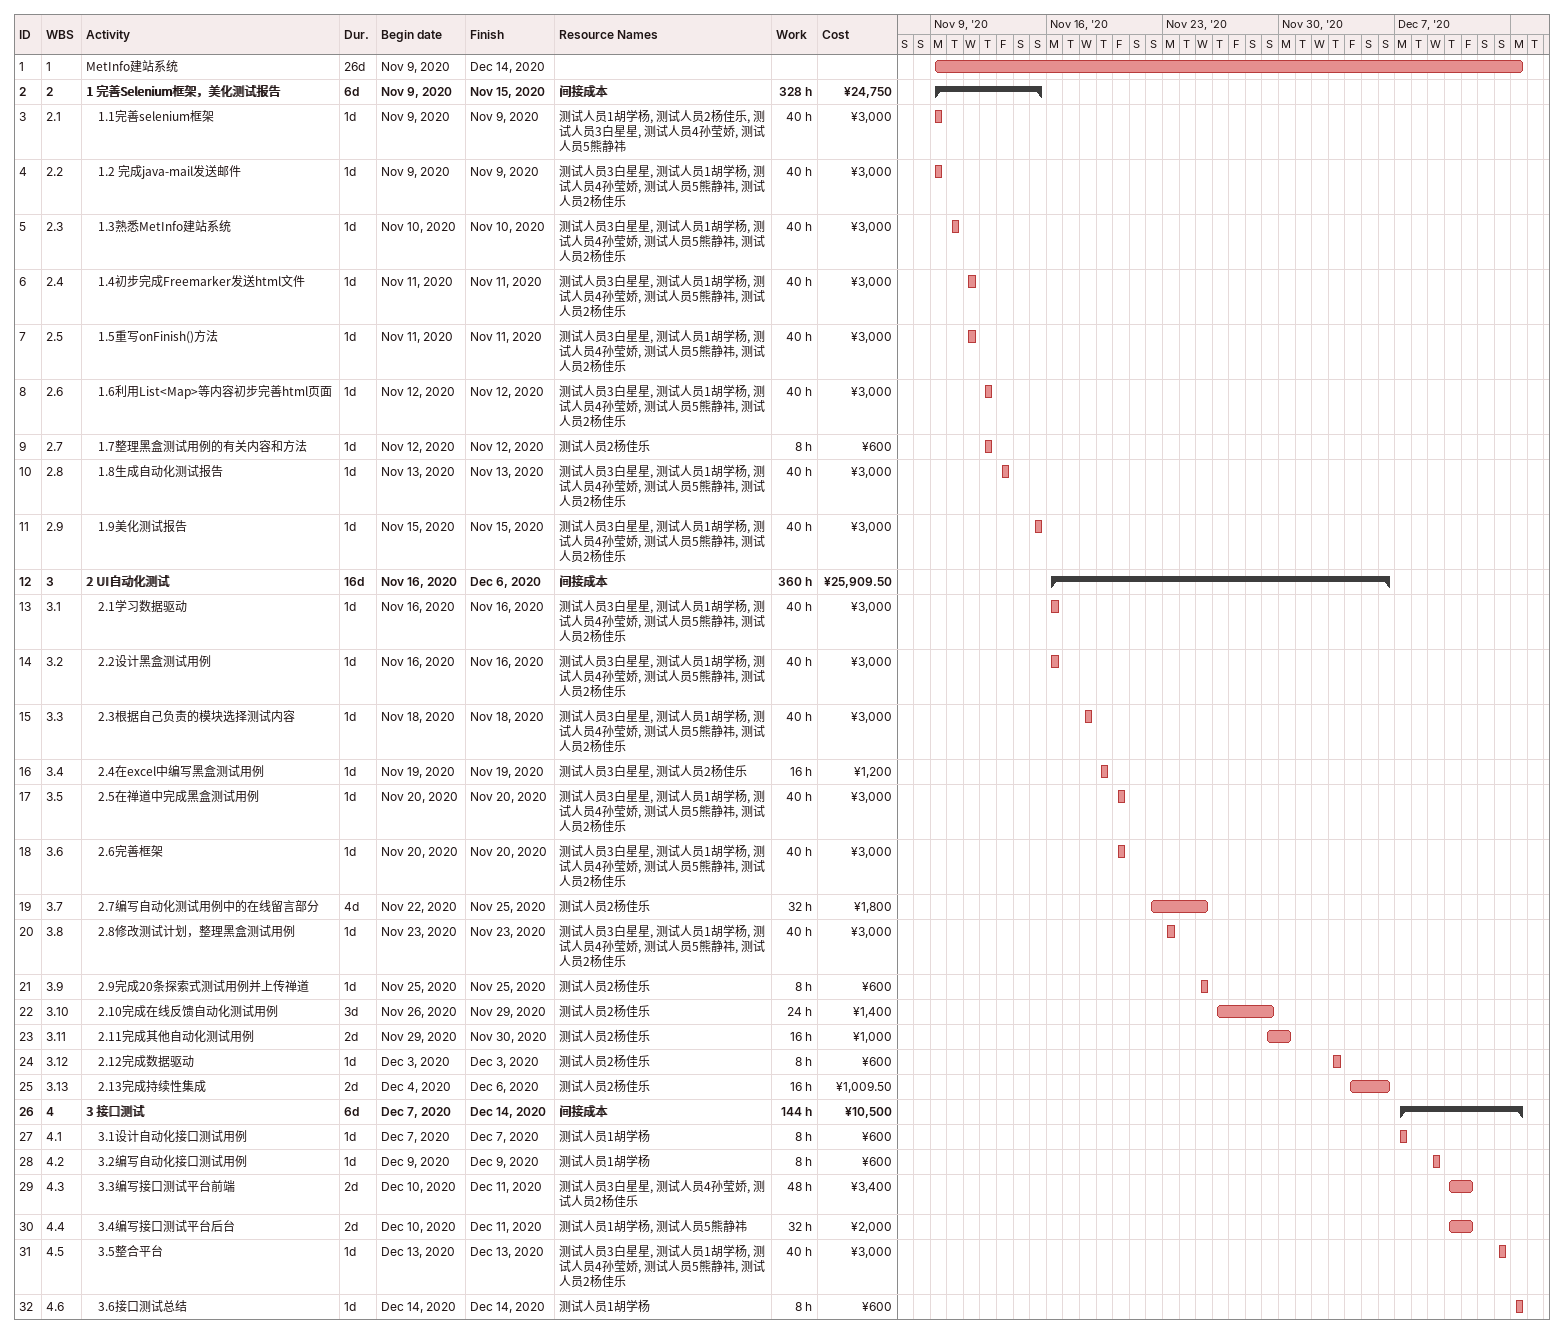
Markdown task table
| ID | WBS | Task | Duration | Start | Finish | Resources | Work (h) | Cost (¥) |
|---|---|---|---|---|---|---|---|---|
| 1 | 1 | MetInfo建站系统 | 26d | 2020-11-09 | 2020-12-14 |  |  |  |
| 2 | 2 | **1 完善Selenium框架，美化测试报告** | 6d | 2020-11-09 | 2020-11-15 | 间接成本 | 328 | 24750 |
| 3 | 2.1 | 1.1完善selenium框架 | 1d | 2020-11-09 | 2020-11-09 | 测试人员1胡学杨, 测试人员2杨佳乐, 测试人员3白星星, 测试人员4孙莹娇, 测试人员5熊静祎 | 40 | 3000 |
| 4 | 2.2 | 1.2 完成java-mail发送邮件 | 1d | 2020-11-09 | 2020-11-09 | 测试人员3白星星, 测试人员1胡学杨, 测试人员4孙莹娇, 测试人员5熊静祎, 测试人员2杨佳乐 | 40 | 3000 |
| 5 | 2.3 | 1.3熟悉MetInfo建站系统 | 1d | 2020-11-10 | 2020-11-10 | 测试人员3白星星, 测试人员1胡学杨, 测试人员4孙莹娇, 测试人员5熊静祎, 测试人员2杨佳乐 | 40 | 3000 |
| 6 | 2.4 | 1.4初步完成Freemarker发送html文件 | 1d | 2020-11-11 | 2020-11-11 | 测试人员3白星星, 测试人员1胡学杨, 测试人员4孙莹娇, 测试人员5熊静祎, 测试人员2杨佳乐 | 40 | 3000 |
| 7 | 2.5 | 1.5重写onFinish()方法 | 1d | 2020-11-11 | 2020-11-11 | 测试人员3白星星, 测试人员1胡学杨, 测试人员4孙莹娇, 测试人员5熊静祎, 测试人员2杨佳乐 | 40 | 3000 |
| 8 | 2.6 | 1.6利用List<Map>等内容初步完善html页面 | 1d | 2020-11-12 | 2020-11-12 | 测试人员3白星星, 测试人员1胡学杨, 测试人员4孙莹娇, 测试人员5熊静祎, 测试人员2杨佳乐 | 40 | 3000 |
| 9 | 2.7 | 1.7整理黑盒测试用例的有关内容和方法 | 1d | 2020-11-12 | 2020-11-12 | 测试人员2杨佳乐 | 8 | 600 |
| 10 | 2.8 | 1.8生成自动化测试报告 | 1d | 2020-11-13 | 2020-11-13 | 测试人员3白星星, 测试人员1胡学杨, 测试人员4孙莹娇, 测试人员5熊静祎, 测试人员2杨佳乐 | 40 | 3000 |
| 11 | 2.9 | 1.9美化测试报告 | 1d | 2020-11-15 | 2020-11-15 | 测试人员3白星星, 测试人员1胡学杨, 测试人员4孙莹娇, 测试人员5熊静祎, 测试人员2杨佳乐 | 40 | 3000 |
| 12 | 3 | **2 UI自动化测试** | 16d | 2020-11-16 | 2020-12-06 | 间接成本 | 360 | 25909.50 |
| 13 | 3.1 | 2.1学习数据驱动 | 1d | 2020-11-16 | 2020-11-16 | 测试人员3白星星, 测试人员1胡学杨, 测试人员4孙莹娇, 测试人员5熊静祎, 测试人员2杨佳乐 | 40 | 3000 |
| 14 | 3.2 | 2.2设计黑盒测试用例 | 1d | 2020-11-16 | 2020-11-16 | 测试人员3白星星, 测试人员1胡学杨, 测试人员4孙莹娇, 测试人员5熊静祎, 测试人员2杨佳乐 | 40 | 3000 |
| 15 | 3.3 | 2.3根据自己负责的模块选择测试内容 | 1d | 2020-11-18 | 2020-11-18 | 测试人员3白星星, 测试人员1胡学杨, 测试人员4孙莹娇, 测试人员5熊静祎, 测试人员2杨佳乐 | 40 | 3000 |
| 16 | 3.4 | 2.4在excel中编写黑盒测试用例 | 1d | 2020-11-19 | 2020-11-19 | 测试人员3白星星, 测试人员2杨佳乐 | 16 | 1200 |
| 17 | 3.5 | 2.5在禅道中完成黑盒测试用例 | 1d | 2020-11-20 | 2020-11-20 | 测试人员3白星星, 测试人员1胡学杨, 测试人员4孙莹娇, 测试人员5熊静祎, 测试人员2杨佳乐 | 40 | 3000 |
| 18 | 3.6 | 2.6完善框架 | 1d | 2020-11-20 | 2020-11-20 | 测试人员3白星星, 测试人员1胡学杨, 测试人员4孙莹娇, 测试人员5熊静祎, 测试人员2杨佳乐 | 40 | 3000 |
| 19 | 3.7 | 2.7编写自动化测试用例中的在线留言部分 | 4d | 2020-11-22 | 2020-11-25 | 测试人员2杨佳乐 | 32 | 1800 |
| 20 | 3.8 | 2.8修改测试计划，整理黑盒测试用例 | 1d | 2020-11-23 | 2020-11-23 | 测试人员3白星星, 测试人员1胡学杨, 测试人员4孙莹娇, 测试人员5熊静祎, 测试人员2杨佳乐 | 40 | 3000 |
| 21 | 3.9 | 2.9完成20条探索式测试用例并上传禅道 | 1d | 2020-11-25 | 2020-11-25 | 测试人员2杨佳乐 | 8 | 600 |
| 22 | 3.10 | 2.10完成在线反馈自动化测试用例 | 3d | 2020-11-26 | 2020-11-29 | 测试人员2杨佳乐 | 24 | 1400 |
| 23 | 3.11 | 2.11完成其他自动化测试用例 | 2d | 2020-11-29 | 2020-11-30 | 测试人员2杨佳乐 | 16 | 1000 |
| 24 | 3.12 | 2.12完成数据驱动 | 1d | 2020-12-03 | 2020-12-03 | 测试人员2杨佳乐 | 8 | 600 |
| 25 | 3.13 | 2.13完成持续性集成 | 2d | 2020-12-04 | 2020-12-06 | 测试人员2杨佳乐 | 16 | 1009.50 |
| 26 | 4 | **3 接口测试** | 6d | 2020-12-07 | 2020-12-14 | 间接成本 | 144 | 10500 |
| 27 | 4.1 | 3.1设计自动化接口测试用例 | 1d | 2020-12-07 | 2020-12-07 | 测试人员1胡学杨 | 8 | 600 |
| 28 | 4.2 | 3.2编写自动化接口测试用例 | 1d | 2020-12-09 | 2020-12-09 | 测试人员1胡学杨 | 8 | 600 |
| 29 | 4.3 | 3.3编写接口测试平台前端 | 2d | 2020-12-10 | 2020-12-11 | 测试人员3白星星, 测试人员4孙莹娇, 测试人员2杨佳乐 | 48 | 3400 |
| 30 | 4.4 | 3.4编写接口测试平台后台 | 2d | 2020-12-10 | 2020-12-11 | 测试人员1胡学杨, 测试人员5熊静祎 | 32 | 2000 |
| 31 | 4.5 | 3.5整合平台 | 1d | 2020-12-13 | 2020-12-13 | 测试人员3白星星, 测试人员1胡学杨, 测试人员4孙莹娇, 测试人员5熊静祎, 测试人员2杨佳乐 | 40 | 3000 |
| 32 | 4.6 | 3.6接口测试总结 | 1d | 2020-12-14 | 2020-12-14 | 测试人员1胡学杨 | 8 | 600 |
